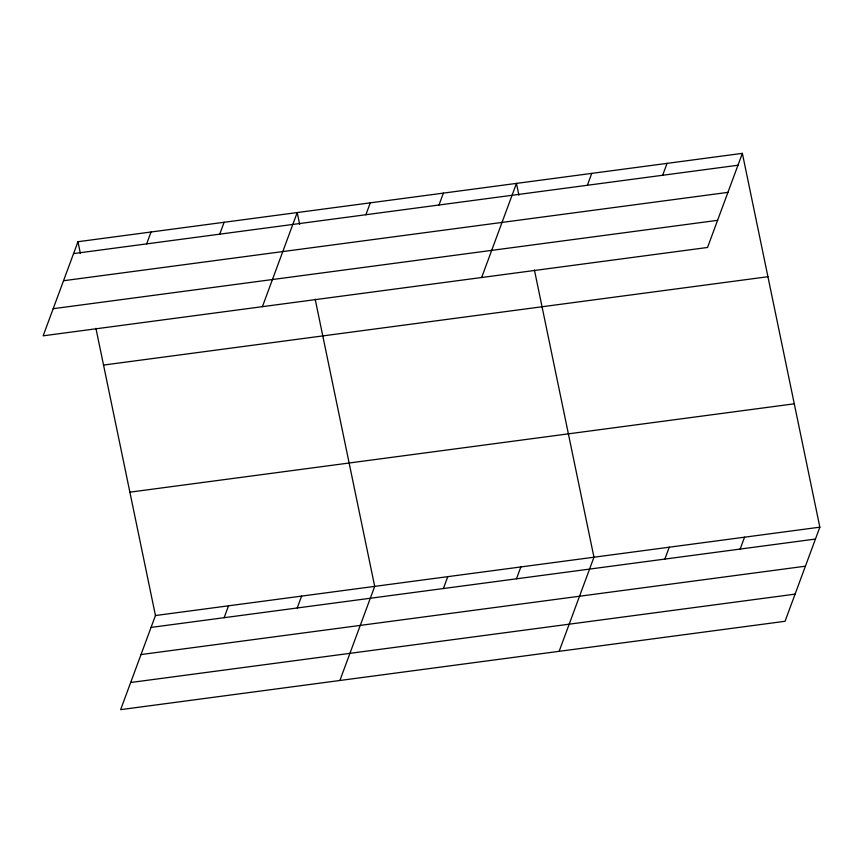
<?xml version="1.0" encoding="UTF-8"?>
<svg xmlns="http://www.w3.org/2000/svg" width="863" height="863" viewBox="0 0 863 863"><rect width="100%" height="100%" fill="white"/><g stroke="black" fill="none" stroke-linecap="round" stroke-linejoin="round"><path stroke-width="1.29" d="M77.961 241.716L43.15 335.826L707.541 247.465L742.363 153.355L77.961 241.716L80.41 253.528M146.645 243.884L151.047 231.996M219.731 234.164L224.132 222.276M262.406 306.667L297.217 212.557L299.666 224.369M95.922 328.328L155.459 615.535L120.637 709.645L785.039 621.284L819.85 527.174L742.363 153.355M365.901 214.725L370.292 202.837M224.143 617.692L228.533 605.815M438.987 205.006L443.377 193.118M297.228 607.973L301.619 596.096M481.651 277.508L516.462 183.398L518.911 195.211M339.893 680.486L374.704 586.376L315.168 299.17M587.369 185.275L591.759 173.387M443.388 588.534L447.789 576.657M662.665 175.254L667.056 163.377M516.473 578.814L520.874 566.937M559.138 651.328L593.96 557.218L534.424 270.011M664.855 559.084L669.257 547.196M740.152 549.073L744.553 537.185M73.571 253.603L737.962 165.243M63.528 280.734L727.93 192.373M53.182 308.695L717.585 220.335M103.538 365.071L767.93 276.721M129.882 492.169L794.273 403.808M155.459 615.535L819.85 527.174M151.057 627.412L815.449 539.051M141.025 654.553L805.416 566.193M130.68 682.504L795.071 594.143"/></g></svg>
